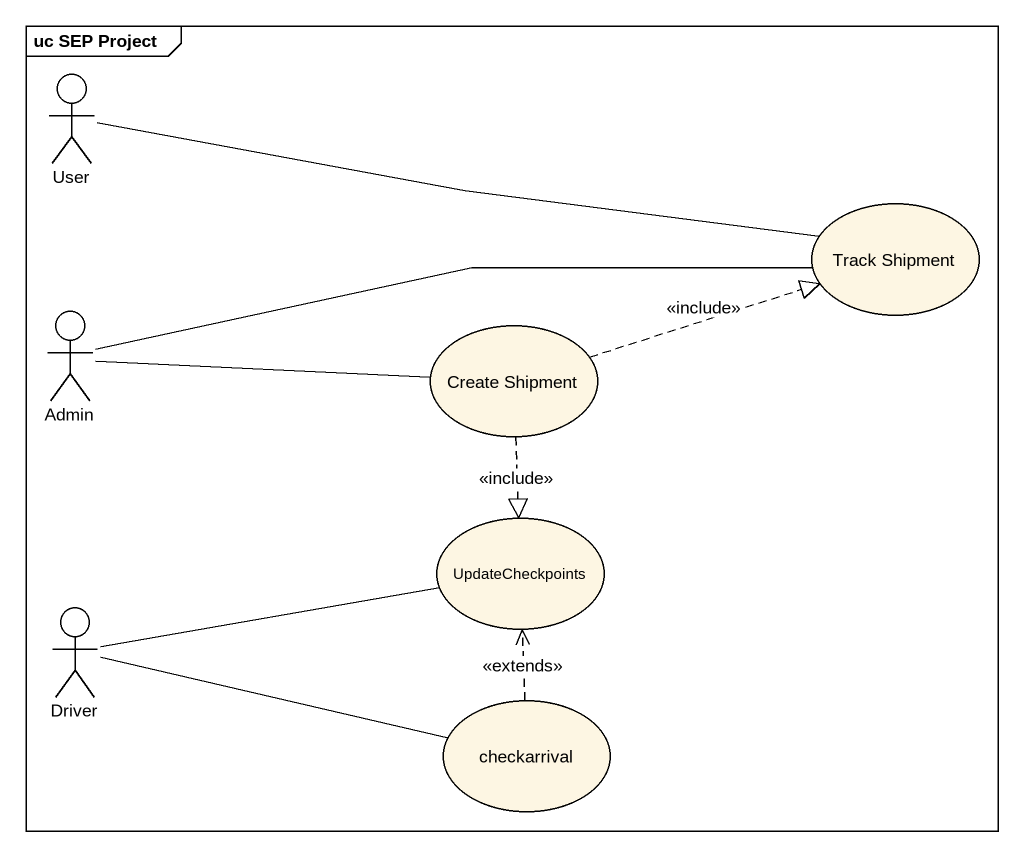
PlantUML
@startuml
mainframe uc SEP Project
actor User
usecase "Track Shipment" as Track_Shipment
actor Admin
usecase "Create Shipment" as Create_Shipment
usecase UpdateCheckpoints
actor Driver
usecase checkarrival
User -right- Track_Shipment
Admin -right- Track_Shipment
Admin -right- Create_Shipment
Create_Shipment .right.|> Track_Shipment : <<include>>
Create_Shipment ..|> UpdateCheckpoints : <<include>>
Driver -right- UpdateCheckpoints
Driver -right- checkarrival
checkarrival .up.> UpdateCheckpoints : <<extends>>
@enduml
